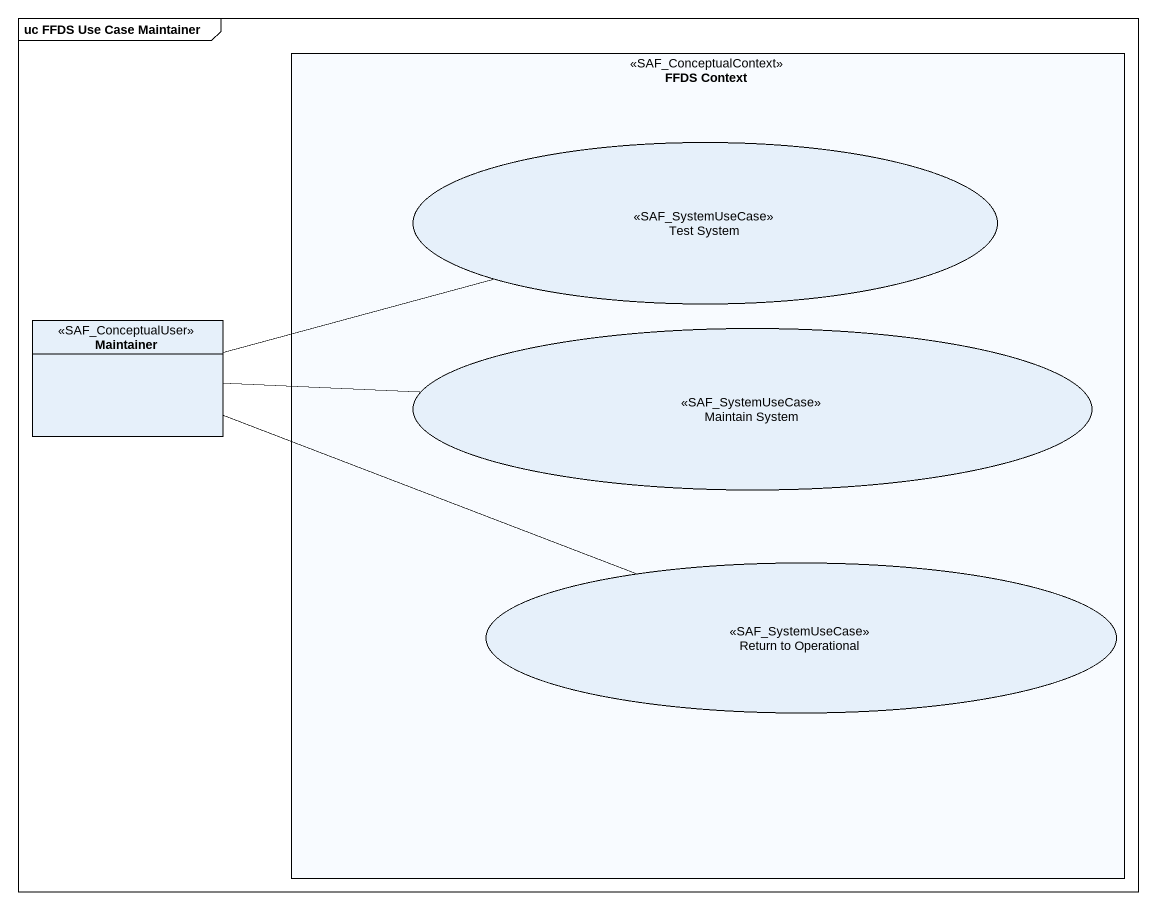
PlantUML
@startuml
mainframe uc FFDS Use Case Maintainer
allowmixing
hide circle
hide empty members
rectangle "FFDS Context" as FFDS_Context <<SAF_ConceptualContext>> {
  usecase "Test System" as Test_System <<SAF_SystemUseCase>>
  usecase "Maintain System" as Maintain_System <<SAF_SystemUseCase>>
  usecase "Return to Operational" as Return_to_Operational <<SAF_SystemUseCase>>
}
class Maintainer <<SAF_ConceptualUser>>
Maintainer -right- Test_System
Maintainer -right- Maintain_System
Maintainer -right- Return_to_Operational
@enduml
